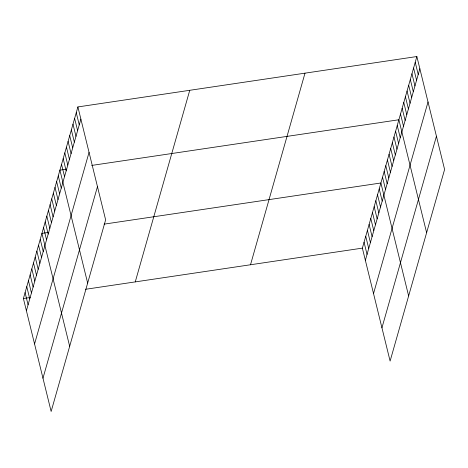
<?xml version="1.0" encoding="UTF-8"?>
<svg xmlns="http://www.w3.org/2000/svg" width="468" height="468" viewBox="0 0 468 468"><rect width="100%" height="100%" fill="white"/><g stroke="black" fill="none" stroke-linecap="round" stroke-linejoin="round"><path stroke-width="0.7" d="M77.893 106.932L105.633 219.872L51.141 411.466L23.4 298.525L77.893 106.932L416.859 56.534L444.6 169.474L390.107 361.068L362.367 248.128L416.859 56.534M26.395 310.711L80.882 119.112M34.562 343.957L89.055 152.363M42.974 378.214L97.467 186.621M135.258 281.894L189.751 90.301M250.509 264.759L305.001 73.166M365.362 260.313L419.854 68.72M373.528 293.565L428.021 101.966M381.941 327.822L436.433 136.223M66.813 169.129L59.91 170.159L87.651 283.093M91.669 165.432L398.876 119.761L426.617 232.701M48.83 232.356L41.927 233.386L69.668 346.32M104.072 224.143L380.894 182.988L408.634 295.928M23.4 298.525L30.303 297.502M85.545 289.288L362.367 248.128M415.227 62.285L418.216 74.465M413.589 68.03L416.584 80.215M411.957 73.78L414.946 85.96M410.319 79.525L413.314 91.71M408.687 85.275L411.676 97.461M407.049 91.02L410.044 103.206M405.417 96.771L408.406 108.956M403.779 102.515L406.774 114.701M402.147 108.266L405.142 120.451M400.514 114.016L403.504 126.196M397.244 125.512L400.234 137.691M395.606 131.256L398.601 143.442M393.974 137.007L396.963 149.187M392.336 142.752L395.331 154.937M390.704 148.502L393.693 160.682M389.066 154.247L392.061 166.432M387.434 159.998L390.429 172.183M385.802 165.742L388.791 177.928M384.164 171.493L387.159 183.678M382.531 177.237L385.521 189.423M379.209 188.908L382.204 201.094M377.524 194.834L380.519 207.014M375.839 200.754L378.834 212.94M374.16 206.675L377.149 218.86M372.475 212.601L375.465 224.78M370.791 218.521L373.78 230.706M369.106 224.441L372.095 236.627M367.421 230.367L370.41 242.547M365.736 236.287L368.731 248.473M364.051 242.208L367.047 254.393M76.255 112.677L79.25 124.862M74.623 118.427L77.618 130.613M72.99 124.172L75.98 136.358M71.352 129.923L74.348 142.108M69.72 135.667L72.71 147.853M68.082 141.418L71.078 153.603M66.45 147.168L69.439 159.348M64.812 152.913L67.807 165.099M63.18 158.664L66.169 170.843M61.542 164.408L64.537 176.594M58.278 175.904L61.267 188.089M56.64 181.654L59.635 193.834M55.008 187.399L57.997 199.584M53.37 193.149L56.365 205.335M51.737 198.894L54.727 211.08M50.099 204.645L53.095 216.83M48.467 210.389L51.457 222.575M46.829 216.14L49.824 228.326M45.197 221.891L48.192 234.07M43.565 227.635L46.554 239.821M40.242 239.306L43.237 251.491M38.557 245.226L41.553 257.412M36.873 251.152L39.868 263.332M35.188 257.072L38.183 269.258M33.503 262.993L36.498 275.178M31.824 268.919L34.813 281.098M30.139 274.839L33.129 287.024M28.454 280.759L31.444 292.945M26.77 286.679L29.759 298.865M25.085 292.605L28.074 304.785"/></g></svg>
